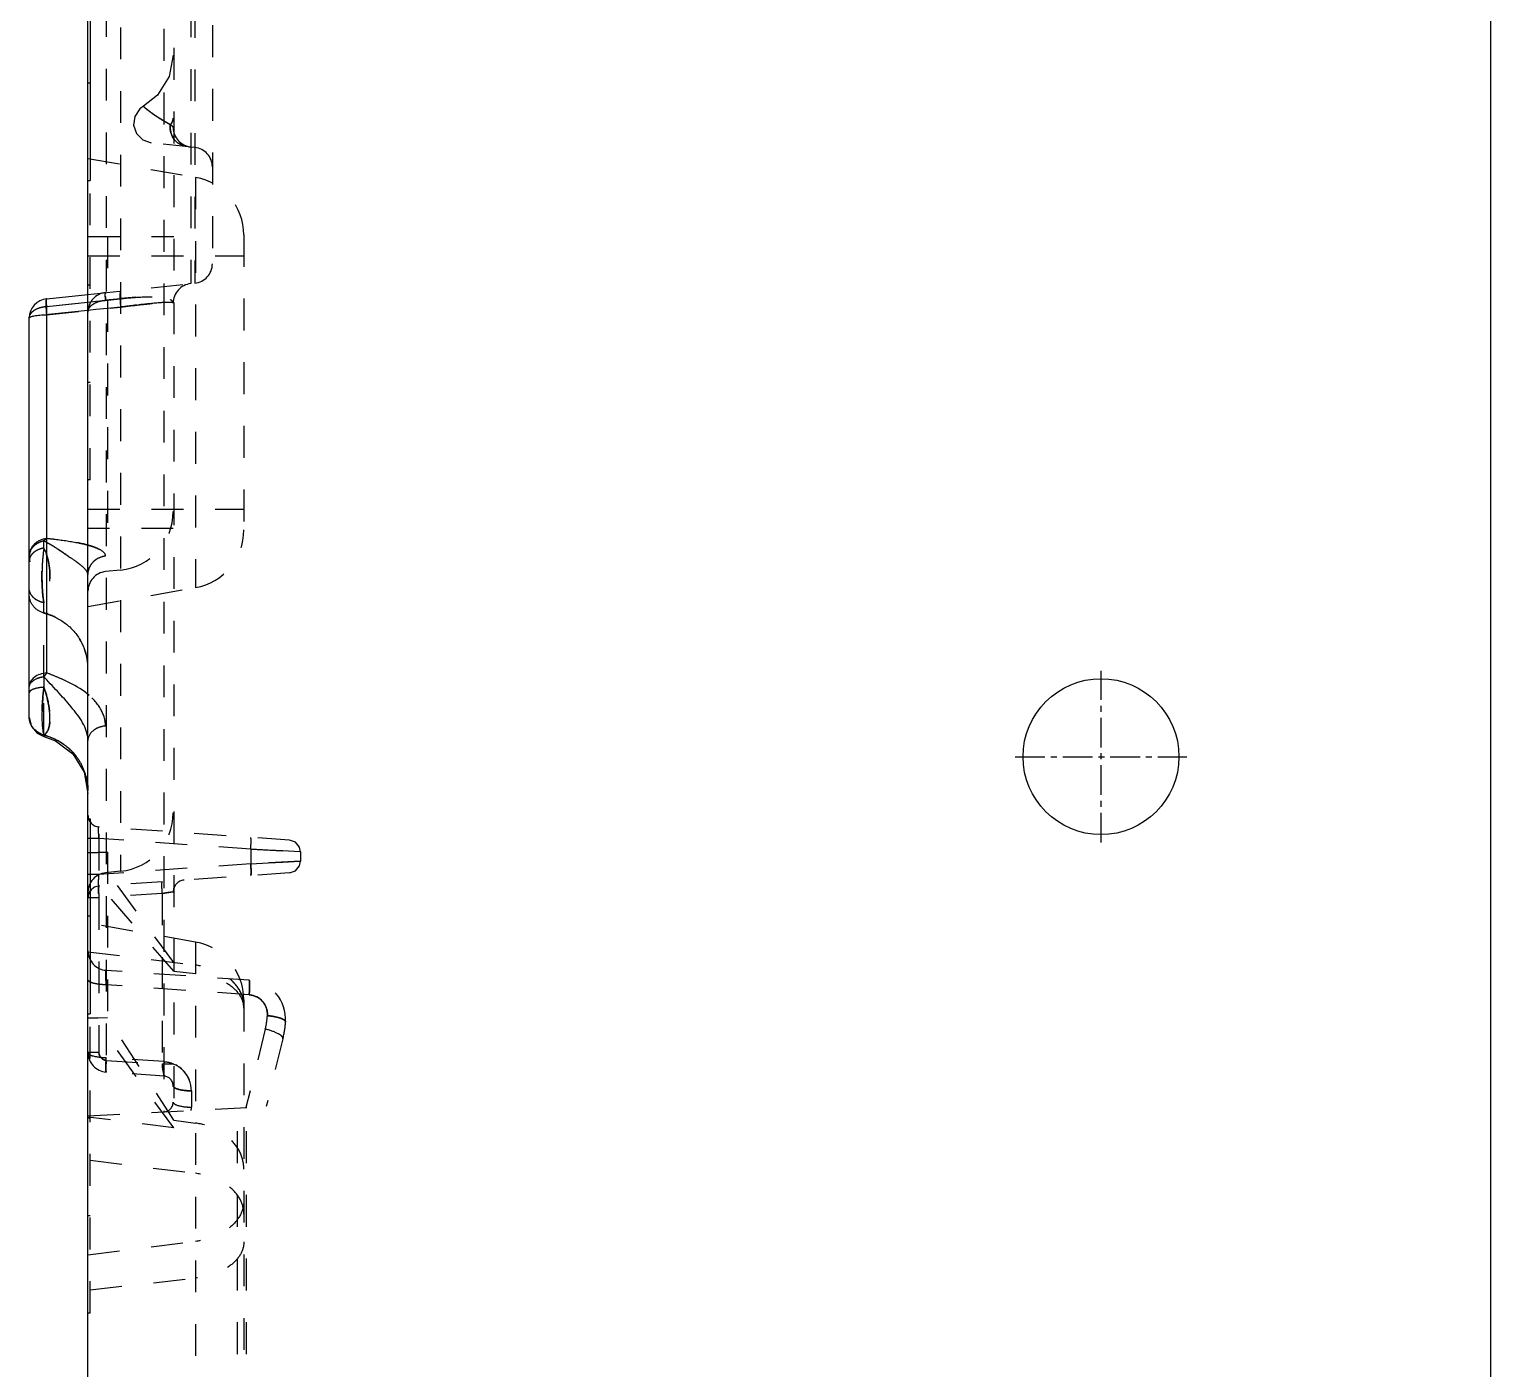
# Model space of a CAD drawing. Header units: millimetres. Extents: x -685 to 1888, y -6001 to 855.
# Drawn here: x 481.7 to 556.7, y -2842.4 to -2773.6 of the extents above; entities that cross this region are included whole.
import ezdxf

# ---------------------------------------------------------------- set-up
doc = ezdxf.new("R2010")
doc.units = ezdxf.units.MM
doc.header["$LTSCALE"] = 16.335
doc.linetypes.add('CENTER', pattern=[0.6, 0.375, -0.075, 0.075, -0.075])
doc.linetypes.add('HIDDEN', pattern=[0.2, 0.1, -0.1])
doc.layers.get('0').update_dxf_attribs({"linetype": 'CONTINUOUS'})
doc.layers.add('DEFAULT_2', color=8, linetype='HIDDEN')

msp = doc.modelspace()

# ---------------------------------------------------------------- linework, layer by layer
at = {"color": 7, "linetype": 'Continuous'}
for p, q in [((484.692, -2925.929), (484.692, -2575.929)), ((556.677, -2925.929), (556.677, -2575.929)), ((484.802, -2771.35), (484.802, -2781.35)), ((484.692, -2781.35), (484.802, -2781.35)), ((482.577, -2787.424), (484.692, -2787.201)), ((481.677, -2808.919), (481.677, -2788.423)), ((482.66, -2788.232), (482.577, -2788.241)), ((482.577, -2806.63), (482.577, -2788.241)), ((483.84, -2788.111), (482.66, -2788.232)), ((484.692, -2788.023), (483.84, -2788.111)), ((482.431, -2806.832), (482.431, -2807.364)), ((481.677, -2808.919), (481.785, -2809.373)), ((482.431, -2809.818), (482.431, -2809.883)), ((482.431, -2809.883), (482.431, -2809.892)), ((482.431, -2809.892), (483.033, -2810.119)), ((483.033, -2810.119), (483.911, -2810.787)), ((483.911, -2810.787), (484.49, -2811.725)), ((484.692, -2814.123), (484.802, -2814.123)), ((484.802, -2814.123), (484.802, -2824.123)), ((484.692, -2824.123), (484.802, -2824.123))]:
    msp.add_line(p, q, dxfattribs=at)
at = {"color": 1, "linetype": 'CENTER', "ltscale": 0.248791}
for p, q in [((536.677, -2815.329), (536.677, -2806.529)), ((532.277, -2810.929), (541.077, -2810.929))]:
    msp.add_line(p, q, dxfattribs=at)
at = {"color": 7, "linetype": 'Continuous'}
msp.add_lwpolyline([(481.785, -2809.373), (482.087, -2809.729), (482.431, -2809.892)], dxfattribs=at)
msp.add_circle((536.677, -2810.929), 4)
for centre, radius, start, end in [((482.682, -2788.423), 1.005, 96, 180), ((490.427, -2799.656), 10.744, 221.90662, 222.32447), ((483.654, -2807.553), 1.418, 139.41401, 142.63843), ((494.184, -2808.934), 11.855, 175.40521, 178.34727)]:
    msp.add_arc(centre, radius, start, end, dxfattribs=at)
for points, knots in [([(482.577, -2787.424), (482.57, -2787.424), (482.559, -2787.45), (482.548, -2787.523), (482.543, -2787.69), (482.553, -2787.938), (482.567, -2788.134), (482.577, -2788.241)], [0, 0, 0, 0, 0.025601, 0.081999, 0.290945, 0.609101, 1, 1, 1, 1]), ([(481.677, -2788.423), (481.677, -2788.392), (481.785, -2788.331), (481.96, -2788.293), (482.247, -2788.252), (482.46, -2788.243), (482.577, -2788.241)], [0, 0, 0, 0, 0.099851, 0.312626, 0.625265, 1, 1, 1, 1]), ([(482.577, -2806.63), (482.458, -2806.639), (482.229, -2806.685), (481.935, -2806.837), (481.729, -2807.058), (481.677, -2807.244), (481.677, -2807.331)], [0, 0, 0, 0, 0.289057, 0.555, 0.789427, 1, 1, 1, 1]), ([(481.677, -2807.331), (481.677, -2807.295), (481.723, -2807.108), (481.904, -2806.993), (482.041, -2806.935)], [0, 0, 0, 0, 0.197543, 1, 1, 1, 1]), ([(484.692, -2810.123), (484.692, -2809.838), (484.503, -2809.225), (483.906, -2808.452), (483.221, -2807.664), (482.722, -2807.153), (482.483, -2806.89)], [0, 0, 0, 0, 0.214421, 0.462289, 0.732788, 1, 1, 1, 1]), ([(484.76, -2807.794), (484.458, -2807.529), (483.741, -2807.094), (482.974, -2806.783), (482.577, -2806.63)], [0, 0, 0, 0, 0.485922, 1, 1, 1, 1]), ([(481.774, -2807.523), (481.759, -2807.533), (481.716, -2807.563), (481.677, -2807.612), (481.677, -2807.648)], [0, 0, 0, 0, 0.324449, 1, 1, 1, 1]), ([(482.431, -2807.364), (482.302, -2807.373), (482.079, -2807.405), (481.856, -2807.471), (481.774, -2807.523)], [0, 0, 0, 0, 0.568941, 1, 1, 1, 1]), ([(482.622, -2808.016), (482.609, -2807.959), (482.556, -2807.739), (482.489, -2807.522), (482.431, -2807.364)], [0, 0, 0, 0, 0.256139, 1, 1, 1, 1]), ([(482.334, -2808.593), (482.326, -2808.849), (482.325, -2809.2), (482.371, -2809.609), (482.406, -2809.761), (482.431, -2809.818)], [0, 0, 0, 0, 0.624234, 0.848642, 1, 1, 1, 1]), ([(482.731, -2809.163), (482.735, -2809.121), (482.746, -2808.936), (482.737, -2808.751), (482.723, -2808.61)], [0, 0, 0, 0, 0.229864, 1, 1, 1, 1]), ([(481.774, -2809.289), (481.758, -2809.256), (481.704, -2809.124), (481.677, -2808.981), (481.677, -2808.875)], [0, 0, 0, 0, 0.259098, 1, 1, 1, 1]), ([(482.431, -2809.818), (482.363, -2809.801), (482.094, -2809.702), (481.867, -2809.484), (481.774, -2809.289)], [0, 0, 0, 0, 0.244805, 1, 1, 1, 1]), ([(482.431, -2809.818), (482.517, -2809.776), (482.677, -2809.56), (482.717, -2809.313), (482.731, -2809.163)], [0, 0, 0, 0, 0.388412, 1, 1, 1, 1])]:
    msp.add_open_spline(points, degree=3, knots=knots, dxfattribs=at)
for points in [[(482.041, -2806.935), (482.165, -2806.883), (482.298, -2806.85), (482.431, -2806.832)], [(482.431, -2806.832), (482.46, -2806.784), (482.492, -2806.737), (482.527, -2806.692)], [(482.431, -2807.364), (482.405, -2807.57), (482.383, -2807.777), (482.367, -2807.985)], [(482.723, -2808.61), (482.703, -2808.41), (482.667, -2808.211), (482.622, -2808.016)]]:
    msp.add_open_spline(points, degree=3, dxfattribs=at)
at = {"layer": 'DEFAULT_2', "color": 8, "linetype": 'HIDDEN'}
for p, q in [((489.093, -2650.4), (489.093, -2829.976)), ((488.587, -2652.693), (488.587, -2829.165)), ((485.627, -2654.739), (485.627, -2827.119)), ((486.364, -2662.417), (486.364, -2816.812)), ((489.964, -2684.156), (489.964, -2786.647)), ((490.174, -2684.178), (490.174, -2786.625)), ((491.074, -2685.177), (491.074, -2785.626)), ((484.802, -2776.35), (484.692, -2776.35)), ((488.261, -2776.969), (487.537, -2777.542)), ((490.174, -2779.653), (487.934, -2779.417)), ((484.692, -2780.219), (490.213, -2781.192)), ((484.802, -2796.719), (484.802, -2781.35)), ((490.213, -2781.192), (490.213, -2802.245)), ((484.692, -2784.219), (489.093, -2784.219)), ((485.692, -2784.219), (485.692, -2799.219)), ((492.692, -2784.147), (492.692, -2799.291)), ((484.692, -2785.219), (492.692, -2785.219)), ((484.692, -2787.201), (490.174, -2786.625)), ((484.802, -2786.719), (484.692, -2786.719)), ((482.577, -2787.817), (486.364, -2787.423)), ((482.577, -2787.817), (483.841, -2787.685)), ((483.841, -2787.685), (484.692, -2787.597)), ((484.692, -2787.597), (484.861, -2787.579)), ((484.861, -2787.579), (485.103, -2787.554)), ((485.103, -2787.554), (485.692, -2787.493)), ((486.364, -2787.423), (485.592, -2787.503)), ((485.592, -2787.503), (485.692, -2787.493)), ((485.692, -2787.493), (486.364, -2787.423)), ((485.692, -2787.493), (486.364, -2787.423)), ((482.577, -2788.241), (482.577, -2787.816)), ((482.577, -2788.241), (486.364, -2787.852)), ((485.101, -2787.981), (484.692, -2788.023)), ((485.692, -2787.921), (485.101, -2787.981)), ((486.364, -2787.852), (485.692, -2787.921)), ((484.802, -2791.719), (484.692, -2791.719)), ((484.802, -2796.719), (484.692, -2796.719)), ((484.692, -2798.219), (492.692, -2798.219)), ((489.064, -2799.219), (484.692, -2799.219)), ((481.71, -2800.42), (481.677, -2800.659)), ((482.431, -2800.219), (482.431, -2799.845)), ((486.364, -2801.351), (485.592, -2801.432)), ((484.692, -2803.219), (490.213, -2802.245)), ((482.431, -2806.832), (482.431, -2803.028)), ((482.431, -2809.818), (482.431, -2807.331)), ((484.49, -2811.725), (484.692, -2812.811)), ((495.035, -2815.214), (485.253, -2814.53)), ((485.253, -2815.131), (484.692, -2815.131)), ((485.253, -2815.131), (485.253, -2816.974)), ((493.044, -2815.676), (485.253, -2815.131)), ((484.692, -2815.869), (485.692, -2815.831)), ((484.802, -2815.865), (484.692, -2815.869)), ((485.192, -2815.85), (484.802, -2815.865)), ((485.692, -2815.831), (485.192, -2815.85)), ((485.692, -2815.831), (485.692, -2825.326)), ((493.044, -2815.676), (493.044, -2816.429)), ((493.044, -2815.676), (495.596, -2815.815)), ((493.93, -2815.725), (493.044, -2815.676)), ((494.697, -2815.766), (493.93, -2815.725)), ((495.558, -2815.813), (494.697, -2815.766)), ((495.596, -2815.815), (495.558, -2815.813)), ((495.596, -2815.815), (495.596, -2816.29)), ((485.253, -2816.974), (484.692, -2816.974)), ((493.044, -2816.429), (485.253, -2816.974)), ((495.035, -2816.891), (485.253, -2817.575)), ((486.364, -2816.812), (485.592, -2816.893)), ((489.093, -2821.491), (485.692, -2816.841)), ((495.596, -2816.29), (493.044, -2816.429)), ((493.044, -2816.429), (493.93, -2816.381)), ((493.93, -2816.381), (494.697, -2816.339)), ((494.697, -2816.339), (495.558, -2816.292)), ((495.558, -2816.292), (495.596, -2816.29)), ((485.253, -2818.177), (484.692, -2818.177)), ((488.503, -2817.95), (485.253, -2818.177)), ((485.253, -2818.177), (485.253, -2826.116)), ((489.093, -2821.946), (485.692, -2818.005)), ((488.503, -2817.95), (489.064, -2817.871)), ((488.589, -2817.938), (488.503, -2817.95)), ((488.503, -2817.95), (488.503, -2826.718)), ((488.784, -2817.91), (488.589, -2817.938)), ((489.064, -2817.871), (488.784, -2817.91)), ((484.802, -2819.123), (484.692, -2819.123)), ((490.213, -2820.451), (484.692, -2819.477)), ((490.213, -2820.451), (490.213, -2847.676)), ((484.692, -2820.942), (490.213, -2821.63)), ((492.965, -2822.41), (485.627, -2821.897)), ((489.093, -2821.946), (490.213, -2822.064)), ((492.965, -2823.153), (485.627, -2822.64)), ((492.692, -2823.411), (492.692, -2844.72)), ((484.692, -2824.354), (485.192, -2824.335)), ((484.811, -2824.35), (484.692, -2824.354)), ((484.802, -2839.492), (484.802, -2824.123)), ((485.192, -2824.335), (484.811, -2824.35)), ((485.192, -2824.335), (485.692, -2824.317)), ((489.093, -2829.581), (485.693, -2824.32)), ((493.791, -2824.909), (492.796, -2828.944)), ((489.093, -2829.976), (485.692, -2825.326)), ((494.696, -2825.409), (493.839, -2828.89)), ((485.253, -2826.116), (484.692, -2826.116)), ((488.596, -2826.583), (485.627, -2826.375)), ((485.627, -2826.517), (488.503, -2826.718)), ((489.064, -2826.718), (488.503, -2826.718)), ((488.596, -2827.326), (485.627, -2827.119)), ((489.999, -2828.087), (489.999, -2828.922)), ((484.692, -2829.369), (493.839, -2828.89)), ((492.356, -2844.859), (492.356, -2828.967)), ((492.832, -2844.859), (492.832, -2828.942)), ((489.093, -2829.976), (484.692, -2829.427)), ((484.802, -2829.492), (484.692, -2829.492)), ((489.093, -2829.581), (490.213, -2829.739)), ((484.802, -2831.642), (490.213, -2832.317)), ((484.802, -2834.492), (484.692, -2834.492)), ((484.692, -2836.498), (490.213, -2835.81)), ((484.802, -2838.297), (490.213, -2837.697)), ((484.802, -2839.492), (484.692, -2839.492))]:
    msp.add_line(p, q, dxfattribs=at)
for points in [[(489.064, -2774.921), (488.856, -2776.021), (488.261, -2776.969)], [(487.534, -2777.544), (487.349, -2777.681), (487.093, -2778.06), (487.032, -2778.517), (487.179, -2778.947), (487.501, -2779.27), (487.93, -2779.417)], [(495.596, -2815.815), (495.548, -2815.578), (495.343, -2815.324), (495.035, -2815.214)], [(495.035, -2816.891), (495.343, -2816.781), (495.548, -2816.527), (495.596, -2816.29)], [(489.063, -2827.8), (489.064, -2827.815), (489.064, -2827.823)]]:
    msp.add_lwpolyline(points, dxfattribs=at)
for centre, radius, start, end in [((488.369, -2779.212), 0.901, 52.67755, 55.33194), ((489.903, -2778.639), 0.991, 173.20644, 217.58291), ((490.069, -2778.631), 1.005, 180, 264), ((490.069, -2780.652), 1.005, 360, 84), ((489.692, -2784.147), 3, 0, 80), ((490.069, -2785.626), 1.005, 276, 360), ((490.069, -2787.647), 1.005, 96, 180), ((485.697, -2788.106), 1.005, 96, 180), ((488.165, -2802.624), 15.308, 93.79073, 96.75637), ((493.416, -2841.6), 54.209, 96.57539, 97.4749), ((486.049, -2798.352), 3.015, 276, 360), ((489.692, -2799.291), 3, 280, 0), ((482.681, -2800.659), 1.004, 164.52508, 195.05659), ((480.684, -2801.116), 1.964, 23.089, 27.18181), ((482.109, -2800.882), 0.432, 172.46542, 179.92539), ((493.795, -2801.653), 11.465, 178.47657, 181.5758), ((479.074, -2801.659), 3.667, 355.88689, 5.63312), ((485.697, -2802.431), 1.005, 96, 180), ((481.96, -2812.548), 2.688, 37.91693, 39.46508), ((485.295, -2813.928), 0.603, 180, 266), ((486.049, -2813.814), 3.015, 276, 360), ((492.67, -2814.618), 7.435, 182.17524, 183.96189), ((485.697, -2817.893), 1.005, 96, 180), ((485.295, -2818.177), 0.603, 94, 180), ((489.667, -2817.871), 0.603, 94, 180), ((493.235, -2817.617), 8.002, 182.36626, 184.01237), ((489.692, -2823.405), 3, 0, 80), ((485.697, -2820.894), 1.005, 180, 266), ((495.092, -2822.035), 9.483, 181.3492, 181.814), ((498.374, -2821.927), 12.768, 181.83314, 183.20266), ((492.825, -2824.415), 2.01, 356.0413, 86), ((492.896, -2824.155), 1.005, 356.02951, 86.01147), ((489.888, -2823.947), 4.019, 346.15764, 356.04012), ((493.613, -2827.672), 3.459, 79.00994, 85.26855), ((489.817, -2824.207), 5.025, 346.15626, 356.0413), ((485.697, -2826.116), 1.005, 180, 266), ((490.672, -2826.568), 2.174, 183.96943, 185.84892), ((488.491, -2828.087), 1.508, 0.00161, 85.99838), ((488.561, -2827.827), 0.502, 360, 86), ((490.06, -2824.621), 3.466, 262.83408, 268.97864), ((488.561, -2828.663), 0.502, 273, 360), ((490.06, -2825.409), 3.514, 263.16555, 268.99321), ((488.49, -2828.922), 1.509, 353.57019, 359.99776)]:
    msp.add_arc(centre, radius, start, end, dxfattribs=at)
for points, knots in [([(488.915, -2778.495), (488.802, -2778.406), (488.591, -2778.303), (488.314, -2778.131), (488.09, -2777.981), (487.91, -2777.852), (487.78, -2777.753), (487.698, -2777.686), (487.633, -2777.633), (487.584, -2777.58), (487.557, -2777.567), (487.541, -2777.538), (487.538, -2777.542)], [0, 0, 0, 0, 0.257675, 0.416412, 0.581901, 0.740489, 0.811815, 0.874724, 0.927017, 0.966671, 0.991619, 1, 1, 1, 1]), ([(487.538, -2777.542), (487.538, -2777.545), (487.551, -2777.552), (487.565, -2777.571), (487.598, -2777.599), (487.66, -2777.654), (487.764, -2777.738), (487.909, -2777.85), (488.075, -2777.97), (488.309, -2778.129), (488.49, -2778.24), (488.611, -2778.309)], [0, 0, 0, 0, 0.006897, 0.026465, 0.058293, 0.101674, 0.216924, 0.359436, 0.518253, 0.683654, 1, 1, 1, 1]), ([(488.611, -2778.309), (488.636, -2778.323), (488.727, -2778.375), (488.819, -2778.427), (488.882, -2778.471)], [0, 0, 0, 0, 0.276205, 1, 1, 1, 1]), ([(489.766, -2779.61), (489.518, -2779.584), (489.02, -2779.301), (488.885, -2778.751), (488.915, -2778.495)], [0, 0, 0, 0, 0.492309, 1, 1, 1, 1]), ([(489.064, -2778.15), (489.064, -2778.179), (489.05, -2778.306), (488.98, -2778.421), (488.915, -2778.495)], [0, 0, 0, 0, 0.22492, 1, 1, 1, 1]), ([(489.064, -2778.631), (489.064, -2778.606), (489.014, -2778.546), (488.955, -2778.515), (488.915, -2778.495)], [0, 0, 0, 0, 0.361276, 1, 1, 1, 1]), ([(489.766, -2779.61), (489.641, -2779.596), (489.392, -2779.517), (489.196, -2779.344), (489.118, -2779.243)], [0, 0, 0, 0, 0.496208, 1, 1, 1, 1]), ([(482.577, -2788.241), (482.567, -2788.134), (482.553, -2787.939), (482.543, -2787.69), (482.548, -2787.523), (482.559, -2787.45), (482.57, -2787.424), (482.577, -2787.424)], [0, 0, 0, 0, 0.3908, 0.708887, 0.917955, 0.974385, 1, 1, 1, 1]), ([(482.577, -2787.817), (482.573, -2787.763), (482.569, -2787.67), (482.562, -2787.543), (482.569, -2787.476), (482.567, -2787.428), (482.576, -2787.424)], [0, 0, 0, 0, 0.410229, 0.722696, 0.921508, 1, 1, 1, 1]), ([(482.566, -2787.474), (482.567, -2787.462), (482.568, -2787.448), (482.572, -2787.424), (482.577, -2787.424)], [0, 0, 0, 0, 0.717323, 1, 1, 1, 1]), ([(484.692, -2788.106), (484.692, -2788.03), (484.749, -2787.864), (484.957, -2787.677), (485.248, -2787.549), (485.473, -2787.511), (485.592, -2787.503)], [0, 0, 0, 0, 0.193833, 0.422828, 0.695842, 1, 1, 1, 1]), ([(485.592, -2787.503), (485.588, -2787.448), (485.584, -2787.354), (485.577, -2787.222), (485.584, -2787.16), (485.582, -2787.108), (485.592, -2787.107)], [0, 0, 0, 0, 0.415879, 0.730589, 0.927421, 1, 1, 1, 1]), ([(485.581, -2787.289), (485.582, -2787.305), (485.584, -2787.376), (485.588, -2787.448), (485.592, -2787.503)], [0, 0, 0, 0, 0.219577, 1, 1, 1, 1]), ([(486.364, -2787.026), (486.357, -2787.026), (486.346, -2787.053), (486.339, -2787.096), (486.333, -2787.173), (486.331, -2787.322), (486.34, -2787.553), (486.355, -2787.747), (486.364, -2787.852)], [0, 0, 0, 0, 0.025287, 0.082127, 0.172322, 0.295242, 0.623577, 1, 1, 1, 1]), ([(486.364, -2787.026), (486.357, -2787.026), (486.346, -2787.053), (486.339, -2787.096), (486.333, -2787.173), (486.331, -2787.322), (486.34, -2787.553), (486.355, -2787.747), (486.364, -2787.852)], [0, 0, 0, 0, 0.025285, 0.082123, 0.172317, 0.295235, 0.623572, 1, 1, 1, 1]), ([(486.364, -2787.026), (486.353, -2787.027), (486.358, -2787.085), (486.349, -2787.15), (486.356, -2787.28), (486.36, -2787.371), (486.364, -2787.423)], [0, 0, 0, 0, 0.08256, 0.294943, 0.610488, 1, 1, 1, 1]), ([(486.354, -2787.214), (486.354, -2787.23), (486.356, -2787.299), (486.36, -2787.369), (486.364, -2787.423)], [0, 0, 0, 0, 0.22617, 1, 1, 1, 1]), ([(486.364, -2787.423), (486.76, -2787.376), (487.318, -2787.329), (488.009, -2787.322), (488.398, -2787.344), (488.693, -2787.388), (488.897, -2787.45), (489.03, -2787.531), (489.064, -2787.613), (489.064, -2787.647)], [0, 0, 0, 0, 0.424773, 0.597088, 0.735559, 0.839961, 0.913883, 0.963518, 1, 1, 1, 1]), ([(486.364, -2787.852), (486.716, -2787.805), (487.225, -2787.743), (487.868, -2787.676), (488.271, -2787.639), (488.59, -2787.617), (488.843, -2787.609), (488.966, -2787.615), (489.064, -2787.628), (489.064, -2787.647)], [0, 0, 0, 0, 0.391637, 0.565107, 0.715028, 0.835673, 0.924305, 0.979119, 1, 1, 1, 1]), ([(488.93, -2787.613), (488.715, -2787.603), (488.139, -2787.65), (487.567, -2787.706), (487.208, -2787.747)], [0, 0, 0, 0, 0.373123, 1, 1, 1, 1]), ([(489.064, -2787.647), (489.064, -2787.63), (489.049, -2787.549), (488.973, -2787.495), (488.916, -2787.467)], [0, 0, 0, 0, 0.209308, 1, 1, 1, 1]), ([(489.064, -2787.647), (489.064, -2787.63), (489.05, -2787.552), (488.979, -2787.5), (488.925, -2787.472)], [0, 0, 0, 0, 0.21143, 1, 1, 1, 1]), ([(489.064, -2787.647), (489.064, -2787.633), (489.001, -2787.616), (488.963, -2787.615), (488.93, -2787.613)], [0, 0, 0, 0, 0.286561, 1, 1, 1, 1]), ([(481.677, -2788.423), (481.677, -2788.347), (481.734, -2788.18), (481.941, -2787.992), (482.233, -2787.863), (482.458, -2787.824), (482.577, -2787.816)], [0, 0, 0, 0, 0.194459, 0.423644, 0.696391, 1, 1, 1, 1]), ([(481.677, -2800.659), (481.677, -2800.431), (481.874, -2799.951), (482.341, -2799.74), (482.577, -2799.717)], [0, 0, 0, 0, 0.49014, 1, 1, 1, 1]), ([(482.577, -2799.717), (482.564, -2799.724), (482.511, -2799.761), (482.463, -2799.806), (482.431, -2799.845)], [0, 0, 0, 0, 0.226328, 1, 1, 1, 1]), ([(485.592, -2800.622), (485.592, -2800.489), (485.344, -2800.311), (485.015, -2800.167), (484.458, -2799.992), (483.639, -2799.846), (482.944, -2799.759), (482.577, -2799.717)], [0, 0, 0, 0, 0.123379, 0.225348, 0.351289, 0.657066, 1, 1, 1, 1]), ([(482.577, -2799.717), (482.72, -2799.733), (483.271, -2799.799), (483.822, -2799.876), (484.225, -2799.958)], [0, 0, 0, 0, 0.259172, 1, 1, 1, 1]), ([(482.431, -2799.845), (482.229, -2799.888), (481.852, -2800.075), (481.677, -2800.473), (481.677, -2800.659)], [0, 0, 0, 0, 0.527145, 1, 1, 1, 1]), ([(482.431, -2800.219), (482.33, -2800.236), (482.136, -2800.296), (481.826, -2800.473), (481.677, -2800.725), (481.677, -2800.882)], [0, 0, 0, 0, 0.287267, 0.561368, 1, 1, 1, 1]), ([(482.431, -2800.219), (482.364, -2800.23), (482.119, -2800.294), (481.879, -2800.436), (481.774, -2800.591)], [0, 0, 0, 0, 0.266264, 1, 1, 1, 1]), ([(482.431, -2803.028), (482.351, -2802.577), (482.305, -2801.634), (482.356, -2800.693), (482.431, -2800.219)], [0, 0, 0, 0, 0.488077, 1, 1, 1, 1]), ([(482.431, -2800.219), (482.418, -2800.301), (482.366, -2800.676), (482.341, -2801.054), (482.334, -2801.348)], [0, 0, 0, 0, 0.221904, 1, 1, 1, 1]), ([(483.711, -2800.663), (483.499, -2800.515), (483.084, -2800.224), (482.647, -2799.968), (482.431, -2799.844)], [0, 0, 0, 0, 0.508646, 1, 1, 1, 1]), ([(482.431, -2799.845), (482.552, -2799.916), (482.804, -2800.053), (483.172, -2800.289), (483.531, -2800.541), (483.975, -2800.845), (484.396, -2801.127), (484.692, -2801.453), (484.692, -2801.598)], [0, 0, 0, 0, 0.145306, 0.297793, 0.451347, 0.600491, 0.849894, 1, 1, 1, 1]), ([(482.431, -2800.219), (482.533, -2800.42), (482.685, -2800.898), (482.77, -2801.658), (482.688, -2802.398), (482.536, -2802.851), (482.431, -2803.028)], [0, 0, 0, 0, 0.233725, 0.514215, 0.786209, 1, 1, 1, 1]), ([(482.723, -2801.3), (482.714, -2801.21), (482.669, -2800.885), (482.584, -2800.564), (482.49, -2800.346)], [0, 0, 0, 0, 0.274157, 1, 1, 1, 1]), ([(484.225, -2799.958), (484.273, -2799.968), (484.452, -2800.006), (484.631, -2800.05), (484.76, -2800.089)], [0, 0, 0, 0, 0.263954, 1, 1, 1, 1]), ([(484.76, -2800.089), (484.807, -2800.103), (484.974, -2800.155), (485.138, -2800.219), (485.251, -2800.276)], [0, 0, 0, 0, 0.277361, 1, 1, 1, 1]), ([(484.219, -2801.021), (484.18, -2800.992), (484.013, -2800.87), (483.841, -2800.753), (483.711, -2800.663)], [0, 0, 0, 0, 0.232539, 1, 1, 1, 1]), ([(484.563, -2801.323), (484.541, -2801.297), (484.436, -2801.186), (484.315, -2801.092), (484.219, -2801.021)], [0, 0, 0, 0, 0.218406, 1, 1, 1, 1]), ([(484.692, -2801.598), (484.692, -2801.363), (484.882, -2800.872), (485.354, -2800.646), (485.592, -2800.622)], [0, 0, 0, 0, 0.4961, 1, 1, 1, 1]), ([(484.692, -2801.598), (484.692, -2801.57), (484.698, -2801.45), (484.728, -2801.331), (484.761, -2801.246)], [0, 0, 0, 0, 0.239547, 1, 1, 1, 1]), ([(484.95, -2800.941), (484.992, -2800.895), (485.175, -2800.736), (485.413, -2800.64), (485.592, -2800.622)], [0, 0, 0, 0, 0.258269, 1, 1, 1, 1]), ([(482.334, -2801.968), (482.335, -2802.019), (482.342, -2802.211), (482.354, -2802.403), (482.367, -2802.545)], [0, 0, 0, 0, 0.260371, 1, 1, 1, 1]), ([(484.692, -2801.598), (484.692, -2801.577), (484.676, -2801.475), (484.615, -2801.385), (484.563, -2801.323)], [0, 0, 0, 0, 0.203074, 1, 1, 1, 1]), ([(482.431, -2803.028), (482.232, -2802.989), (481.866, -2802.833), (481.677, -2802.458), (481.677, -2802.287)], [0, 0, 0, 0, 0.541741, 1, 1, 1, 1]), ([(481.756, -2802.582), (481.743, -2802.558), (481.7, -2802.466), (481.677, -2802.362), (481.677, -2802.287)], [0, 0, 0, 0, 0.264232, 1, 1, 1, 1]), ([(482.431, -2803.554), (482.222, -2803.501), (481.83, -2803.256), (481.677, -2802.817), (481.677, -2802.605)], [0, 0, 0, 0, 0.503851, 1, 1, 1, 1]), ([(482.431, -2803.554), (482.222, -2803.501), (481.83, -2803.256), (481.677, -2802.817), (481.677, -2802.605)], [0, 0, 0, 0, 0.503853, 1, 1, 1, 1]), ([(482.431, -2803.028), (482.36, -2803.015), (482.099, -2802.938), (481.853, -2802.76), (481.756, -2802.582)], [0, 0, 0, 0, 0.261909, 1, 1, 1, 1]), ([(482.367, -2802.545), (482.371, -2802.589), (482.388, -2802.751), (482.41, -2802.912), (482.431, -2803.028)], [0, 0, 0, 0, 0.272613, 1, 1, 1, 1]), ([(484.692, -2806.398), (484.692, -2805.771), (484.346, -2804.771), (483.363, -2803.91), (482.747, -2803.633), (482.431, -2803.554)], [0, 0, 0, 0, 0.486625, 0.746747, 1, 1, 1, 1]), ([(482.431, -2803.554), (482.55, -2803.584), (483.03, -2803.74), (483.47, -2804.014), (483.752, -2804.272)], [0, 0, 0, 0, 0.243094, 1, 1, 1, 1]), ([(483.752, -2804.272), (484.054, -2804.546), (484.523, -2805.218), (484.692, -2806.015), (484.692, -2806.398)], [0, 0, 0, 0, 0.515611, 1, 1, 1, 1]), ([(482.431, -2806.832), (482.331, -2806.845), (482.209, -2806.87), (482.074, -2806.923), (482.042, -2806.936)], [0, 0, 0, 0, 0.765773, 1, 1, 1, 1]), ([(482.577, -2806.63), (482.564, -2806.645), (482.512, -2806.709), (482.464, -2806.778), (482.431, -2806.832)], [0, 0, 0, 0, 0.230719, 1, 1, 1, 1]), ([(485.592, -2809.339), (485.592, -2809.036), (485.369, -2808.389), (484.648, -2807.633), (483.67, -2807.065), (482.949, -2806.773), (482.577, -2806.63)], [0, 0, 0, 0, 0.213033, 0.454163, 0.720513, 1, 1, 1, 1]), ([(482.431, -2807.364), (482.247, -2807.378), (481.999, -2807.414), (481.745, -2807.527), (481.677, -2807.613), (481.677, -2807.648)], [0, 0, 0, 0, 0.658612, 0.872651, 1, 1, 1, 1]), ([(482.333, -2808.593), (482.338, -2808.44), (482.358, -2808.029), (482.399, -2807.62), (482.431, -2807.364)], [0, 0, 0, 0, 0.371238, 1, 1, 1, 1]), ([(482.431, -2807.364), (482.525, -2807.62), (482.639, -2808.032), (482.706, -2808.456), (482.721, -2808.61)], [0, 0, 0, 0, 0.63868, 1, 1, 1, 1]), ([(482.431, -2809.818), (482.222, -2809.766), (481.83, -2809.523), (481.677, -2809.086), (481.677, -2808.875)], [0, 0, 0, 0, 0.504749, 1, 1, 1, 1]), ([(482.431, -2809.824), (482.222, -2809.772), (481.83, -2809.527), (481.677, -2809.088), (481.677, -2808.876)], [0, 0, 0, 0, 0.50386, 1, 1, 1, 1]), ([(481.774, -2809.293), (481.758, -2809.259), (481.704, -2809.127), (481.677, -2808.982), (481.677, -2808.876)], [0, 0, 0, 0, 0.258969, 1, 1, 1, 1]), ([(482.734, -2809.163), (482.723, -2809.29), (482.677, -2809.533), (482.537, -2809.767), (482.431, -2809.818)], [0, 0, 0, 0, 0.519937, 1, 1, 1, 1]), ([(484.692, -2810.123), (484.692, -2809.928), (484.865, -2809.611), (485.245, -2809.405), (485.475, -2809.349), (485.592, -2809.339)], [0, 0, 0, 0, 0.456634, 0.727773, 1, 1, 1, 1]), ([(484.692, -2810.123), (484.692, -2809.928), (484.865, -2809.611), (485.245, -2809.405), (485.475, -2809.349), (485.592, -2809.339)], [0, 0, 0, 0, 0.456637, 0.727777, 1, 1, 1, 1]), ([(482.431, -2809.824), (482.747, -2809.904), (483.363, -2810.181), (484.346, -2811.042), (484.692, -2812.042), (484.692, -2812.669)], [0, 0, 0, 0, 0.253253, 0.513374, 1, 1, 1, 1]), ([(483.352, -2810.233), (483.28, -2810.186), (482.991, -2810.013), (482.674, -2809.886), (482.431, -2809.824)], [0, 0, 0, 0, 0.256005, 1, 1, 1, 1]), ([(484.532, -2811.736), (484.454, -2811.511), (484.315, -2811.22), (484.131, -2810.96), (484.081, -2810.896)], [0, 0, 0, 0, 0.746671, 1, 1, 1, 1]), ([(484.692, -2812.669), (484.692, -2812.593), (484.678, -2812.277), (484.609, -2811.964), (484.532, -2811.736)], [0, 0, 0, 0, 0.24053, 1, 1, 1, 1]), ([(485.253, -2815.131), (485.248, -2815.056), (485.24, -2814.916), (485.236, -2814.75), (485.237, -2814.643), (485.24, -2814.583), (485.243, -2814.554), (485.248, -2814.53), (485.253, -2814.53)], [0, 0, 0, 0, 0.377271, 0.695599, 0.820266, 0.915382, 0.97626, 1, 1, 1, 1]), ([(493.044, -2815.676), (493.049, -2815.602), (493.057, -2815.461), (493.062, -2815.293), (493.061, -2815.184), (493.058, -2815.126), (493.053, -2815.096), (493.049, -2815.075), (493.044, -2815.075)], [0, 0, 0, 0, 0.368051, 0.702672, 0.828531, 0.920377, 0.977344, 1, 1, 1, 1]), ([(485.253, -2817.575), (485.248, -2817.576), (485.243, -2817.551), (485.24, -2817.522), (485.237, -2817.462), (485.236, -2817.356), (485.24, -2817.189), (485.248, -2817.05), (485.253, -2816.974)], [0, 0, 0, 0, 0.023731, 0.084574, 0.179641, 0.304261, 0.622564, 1, 1, 1, 1]), ([(493.044, -2817.031), (493.049, -2817.03), (493.053, -2817.009), (493.058, -2816.98), (493.061, -2816.922), (493.062, -2816.812), (493.057, -2816.644), (493.049, -2816.503), (493.044, -2816.429)], [0, 0, 0, 0, 0.022658, 0.079627, 0.171475, 0.297334, 0.631953, 1, 1, 1, 1]), ([(493.044, -2816.429), (493.049, -2816.503), (493.057, -2816.644), (493.062, -2816.812), (493.061, -2816.922), (493.058, -2816.98), (493.053, -2817.009), (493.049, -2817.03), (493.044, -2817.031)], [0, 0, 0, 0, 0.368056, 0.702679, 0.828538, 0.920382, 0.977347, 1, 1, 1, 1]), ([(485.24, -2817.947), (485.239, -2817.913), (485.236, -2817.804), (485.233, -2817.695), (485.24, -2817.622)], [0, 0, 0, 0, 0.319105, 1, 1, 1, 1]), ([(485.253, -2817.575), (485.248, -2817.576), (485.243, -2817.597), (485.239, -2817.627), (485.236, -2817.685), (485.235, -2817.792), (485.24, -2817.959), (485.248, -2818.1), (485.253, -2818.177)], [0, 0, 0, 0, 0.023377, 0.08122, 0.17371, 0.297422, 0.619735, 1, 1, 1, 1]), ([(485.24, -2817.525), (485.242, -2817.538), (485.243, -2817.551), (485.248, -2817.576), (485.253, -2817.575)], [0, 0, 0, 0, 0.719897, 1, 1, 1, 1]), ([(485.24, -2817.622), (485.241, -2817.61), (485.243, -2817.597), (485.248, -2817.576), (485.253, -2817.575)], [0, 0, 0, 0, 0.712172, 1, 1, 1, 1]), ([(488.503, -2817.95), (488.498, -2817.876), (488.49, -2817.735), (488.485, -2817.567), (488.486, -2817.457), (488.489, -2817.399), (488.494, -2817.37), (488.498, -2817.348), (488.503, -2817.348)], [0, 0, 0, 0, 0.36812, 0.702778, 0.828629, 0.92045, 0.977381, 1, 1, 1, 1]), ([(488.49, -2817.397), (488.491, -2817.385), (488.494, -2817.371), (488.498, -2817.348), (488.503, -2817.348)], [0, 0, 0, 0, 0.717052, 1, 1, 1, 1]), ([(485.627, -2822.64), (485.621, -2822.541), (485.613, -2822.365), (485.609, -2822.157), (485.61, -2822.028), (485.612, -2821.958), (485.617, -2821.924), (485.621, -2821.896), (485.627, -2821.897)], [0, 0, 0, 0, 0.396234, 0.712625, 0.832396, 0.922079, 0.978508, 1, 1, 1, 1]), ([(485.611, -2821.995), (485.611, -2822.013), (485.608, -2822.1), (485.61, -2822.188), (485.611, -2822.258)], [0, 0, 0, 0, 0.198516, 1, 1, 1, 1]), ([(485.611, -2821.995), (485.611, -2822.013), (485.608, -2822.1), (485.61, -2822.188), (485.611, -2822.258)], [0, 0, 0, 0, 0.198554, 1, 1, 1, 1]), ([(485.627, -2821.897), (485.618, -2821.896), (485.617, -2821.948), (485.612, -2821.971), (485.611, -2821.995)], [0, 0, 0, 0, 0.26896, 1, 1, 1, 1]), ([(492.692, -2823.719), (492.692, -2823.47), (492.552, -2822.94), (491.994, -2822.293), (491.183, -2821.83), (490.547, -2821.672), (490.213, -2821.63)], [0, 0, 0, 0, 0.213008, 0.447646, 0.712014, 1, 1, 1, 1]), ([(492.692, -2823.835), (492.692, -2823.621), (492.54, -2823.153), (491.974, -2822.615), (491.17, -2822.23), (490.545, -2822.099), (490.213, -2822.064)], [0, 0, 0, 0, 0.194979, 0.42339, 0.695158, 1, 1, 1, 1]), ([(485.627, -2822.64), (485.404, -2822.636), (485.098, -2822.606), (484.791, -2822.506), (484.692, -2822.419), (484.692, -2822.38)], [0, 0, 0, 0, 0.667539, 0.885207, 1, 1, 1, 1]), ([(484.764, -2822.475), (484.753, -2822.468), (484.722, -2822.445), (484.692, -2822.408), (484.692, -2822.38)], [0, 0, 0, 0, 0.325368, 1, 1, 1, 1]), ([(484.764, -2822.475), (484.753, -2822.468), (484.722, -2822.445), (484.692, -2822.408), (484.692, -2822.38)], [0, 0, 0, 0, 0.325364, 1, 1, 1, 1]), ([(485.627, -2822.64), (485.465, -2822.637), (485.184, -2822.612), (484.901, -2822.551), (484.794, -2822.493)], [0, 0, 0, 0, 0.570558, 1, 1, 1, 1]), ([(492.511, -2822.994), (492.481, -2822.935), (492.341, -2822.697), (492.15, -2822.491), (491.99, -2822.356)], [0, 0, 0, 0, 0.239843, 1, 1, 1, 1]), ([(492.692, -2823.719), (492.692, -2823.533), (492.643, -2823.28), (492.54, -2823.051), (492.511, -2822.994)], [0, 0, 0, 0, 0.742559, 1, 1, 1, 1]), ([(492.965, -2822.41), (492.971, -2822.41), (492.975, -2822.437), (492.98, -2822.472), (492.983, -2822.543), (492.984, -2822.676), (492.979, -2822.884), (492.971, -2823.059), (492.965, -2823.153)], [0, 0, 0, 0, 0.022087, 0.078599, 0.169286, 0.292612, 0.620626, 1, 1, 1, 1]), ([(492.981, -2822.506), (492.98, -2822.483), (492.975, -2822.459), (492.974, -2822.411), (492.965, -2822.41)], [0, 0, 0, 0, 0.727864, 1, 1, 1, 1]), ([(492.982, -2822.763), (492.981, -2822.794), (492.977, -2822.924), (492.971, -2823.054), (492.965, -2823.153)], [0, 0, 0, 0, 0.236409, 1, 1, 1, 1]), ([(492.965, -2823.153), (492.971, -2823.056), (492.977, -2822.928), (492.981, -2822.8), (492.981, -2822.77)], [0, 0, 0, 0, 0.762974, 1, 1, 1, 1]), ([(492.981, -2822.77), (492.982, -2822.743), (492.984, -2822.655), (492.984, -2822.568), (492.981, -2822.506)], [0, 0, 0, 0, 0.300931, 1, 1, 1, 1]), ([(493.898, -2824.225), (493.912, -2824.03), (493.847, -2823.753), (493.692, -2823.54), (493.648, -2823.489)], [0, 0, 0, 0, 0.745242, 1, 1, 1, 1]), ([(493.649, -2823.49), (493.693, -2823.54), (493.847, -2823.754), (493.912, -2824.03), (493.898, -2824.225)], [0, 0, 0, 0, 0.25478, 1, 1, 1, 1]), ([(494.83, -2824.554), (494.833, -2824.515), (494.738, -2824.418), (494.433, -2824.295), (494.124, -2824.244), (493.898, -2824.225)], [0, 0, 0, 0, 0.115438, 0.333794, 1, 1, 1, 1]), ([(493.898, -2824.225), (494.124, -2824.244), (494.433, -2824.295), (494.738, -2824.418), (494.833, -2824.515), (494.83, -2824.554)], [0, 0, 0, 0, 0.666204, 0.884562, 1, 1, 1, 1]), ([(494.83, -2824.554), (494.833, -2824.515), (494.742, -2824.42), (494.644, -2824.381), (494.577, -2824.357)], [0, 0, 0, 0, 0.348609, 1, 1, 1, 1]), ([(494.696, -2825.409), (494.707, -2825.368), (494.626, -2825.249), (494.327, -2825.075), (494.021, -2824.966), (493.791, -2824.909)], [0, 0, 0, 0, 0.118951, 0.336352, 1, 1, 1, 1]), ([(494.64, -2825.287), (494.651, -2825.298), (494.68, -2825.331), (494.704, -2825.38), (494.696, -2825.409)], [0, 0, 0, 0, 0.328546, 1, 1, 1, 1]), ([(484.692, -2826.116), (484.692, -2826.155), (484.79, -2826.245), (485.101, -2826.339), (485.404, -2826.371), (485.627, -2826.375)], [0, 0, 0, 0, 0.11771, 0.332996, 1, 1, 1, 1]), ([(484.762, -2826.211), (484.751, -2826.204), (484.719, -2826.181), (484.692, -2826.143), (484.692, -2826.116)], [0, 0, 0, 0, 0.316817, 1, 1, 1, 1]), ([(485.627, -2826.517), (485.53, -2826.51), (485.338, -2826.412), (485.253, -2826.214), (485.253, -2826.116)], [0, 0, 0, 0, 0.499706, 1, 1, 1, 1]), ([(485.627, -2827.119), (485.621, -2827.118), (485.617, -2827.093), (485.612, -2827.058), (485.609, -2826.99), (485.608, -2826.861), (485.613, -2826.652), (485.621, -2826.474), (485.627, -2826.375)], [0, 0, 0, 0, 0.02147, 0.075864, 0.163491, 0.282541, 0.602177, 1, 1, 1, 1]), ([(485.627, -2826.517), (485.622, -2826.587), (485.614, -2826.724), (485.609, -2826.888), (485.61, -2827), (485.613, -2827.062), (485.618, -2827.094), (485.622, -2827.118), (485.627, -2827.119)], [0, 0, 0, 0, 0.34889, 0.680401, 0.811567, 0.910885, 0.97449, 1, 1, 1, 1]), ([(485.627, -2827.119), (485.622, -2827.118), (485.618, -2827.094), (485.613, -2827.062), (485.61, -2827), (485.609, -2826.888), (485.614, -2826.724), (485.622, -2826.587), (485.627, -2826.517)], [0, 0, 0, 0, 0.02551, 0.089114, 0.188432, 0.319598, 0.651108, 1, 1, 1, 1]), ([(488.503, -2826.718), (488.508, -2826.793), (488.528, -2826.934), (488.558, -2827.102), (488.578, -2827.21), (488.591, -2827.273), (488.595, -2827.299), (488.6, -2827.326), (488.596, -2827.326)], [0, 0, 0, 0, 0.367797, 0.691895, 0.820784, 0.918728, 0.979776, 1, 1, 1, 1]), ([(488.596, -2826.583), (488.591, -2826.682), (488.583, -2826.862), (488.577, -2827.073), (488.579, -2827.204), (488.582, -2827.27), (488.587, -2827.302), (488.591, -2827.326), (488.596, -2827.326)], [0, 0, 0, 0, 0.397491, 0.726558, 0.844962, 0.929268, 0.980264, 1, 1, 1, 1]), ([(488.596, -2827.326), (488.606, -2827.327), (488.586, -2827.266), (488.583, -2827.213), (488.553, -2827.086), (488.538, -2827.001), (488.53, -2826.951)], [0, 0, 0, 0, 0.074968, 0.28788, 0.60725, 1, 1, 1, 1]), ([(488.58, -2827.227), (488.581, -2827.252), (488.586, -2827.276), (488.587, -2827.326), (488.596, -2827.326)], [0, 0, 0, 0, 0.735005, 1, 1, 1, 1]), ([(489.999, -2828.087), (489.775, -2828.083), (489.47, -2828.053), (489.163, -2827.954), (489.064, -2827.866), (489.064, -2827.827)], [0, 0, 0, 0, 0.667536, 0.885204, 1, 1, 1, 1]), ([(489.064, -2827.827), (489.064, -2827.853), (489.111, -2827.915), (489.298, -2828.009), (489.486, -2828.043), (489.628, -2828.06)], [0, 0, 0, 0, 0.122179, 0.325642, 1, 1, 1, 1]), ([(489.064, -2828.663), (489.064, -2828.701), (489.162, -2828.789), (489.469, -2828.889), (489.775, -2828.918), (489.999, -2828.922)], [0, 0, 0, 0, 0.1141, 0.330902, 1, 1, 1, 1]), ([(492.692, -2832.104), (492.692, -2831.824), (492.559, -2831.24), (492.01, -2830.504), (491.195, -2829.97), (490.549, -2829.787), (490.213, -2829.739)], [0, 0, 0, 0, 0.226533, 0.466395, 0.72535, 1, 1, 1, 1]), ([(492.692, -2834.406), (492.692, -2834.157), (492.552, -2833.627), (491.994, -2832.98), (491.183, -2832.517), (490.547, -2832.359), (490.213, -2832.317)], [0, 0, 0, 0, 0.213008, 0.447646, 0.712014, 1, 1, 1, 1]), ([(492.692, -2833.721), (492.692, -2833.97), (492.552, -2834.5), (491.994, -2835.146), (491.183, -2835.61), (490.547, -2835.768), (490.213, -2835.81)], [0, 0, 0, 0, 0.213008, 0.447646, 0.712014, 1, 1, 1, 1]), ([(492.692, -2835.838), (492.692, -2836.062), (492.544, -2836.547), (491.98, -2837.116), (491.173, -2837.522), (490.546, -2837.66), (490.213, -2837.697)], [0, 0, 0, 0, 0.200223, 0.430357, 0.699955, 1, 1, 1, 1])]:
    msp.add_open_spline(points, degree=3, knots=knots, dxfattribs=at)
for points in [[(488.915, -2778.495), (488.946, -2778.46), (488.974, -2778.423), (488.997, -2778.383)], [(488.997, -2778.383), (489.018, -2778.346), (489.035, -2778.307), (489.047, -2778.267)], [(489.047, -2778.267), (489.058, -2778.229), (489.064, -2778.189), (489.064, -2778.15)], [(489.047, -2778.589), (489.056, -2778.601), (489.064, -2778.616), (489.064, -2778.631)], [(485.241, -2787.566), (485.354, -2787.531), (485.473, -2787.511), (485.592, -2787.503)], [(482.527, -2799.752), (482.543, -2799.739), (482.559, -2799.727), (482.577, -2799.717)], [(482.041, -2800.012), (482.158, -2799.932), (482.293, -2799.874), (482.431, -2799.844)], [(482.431, -2799.844), (482.46, -2799.811), (482.492, -2799.779), (482.527, -2799.752)], [(481.725, -2800.677), (481.703, -2800.724), (481.687, -2800.774), (481.681, -2800.826)], [(481.774, -2800.591), (481.755, -2800.618), (481.739, -2800.647), (481.725, -2800.677)], [(484.761, -2801.246), (484.805, -2801.135), (484.869, -2801.029), (484.95, -2800.941)], [(482.431, -2806.832), (482.448, -2806.852), (482.466, -2806.871), (482.483, -2806.89)], [(484.036, -2810.839), (483.842, -2810.604), (483.607, -2810.4), (483.352, -2810.233)], [(492.965, -2823.153), (493.093, -2823.162), (493.221, -2823.197), (493.337, -2823.253)], [(493.648, -2823.489), (493.48, -2823.3), (493.219, -2823.171), (492.965, -2823.153)], [(493.337, -2823.253), (493.454, -2823.31), (493.562, -2823.392), (493.649, -2823.49)], [(485.253, -2826.116), (485.253, -2826.182), (485.273, -2826.25), (485.306, -2826.308)], [(485.306, -2826.308), (485.339, -2826.364), (485.385, -2826.414), (485.44, -2826.451)], [(485.44, -2826.451), (485.495, -2826.488), (485.561, -2826.512), (485.627, -2826.517)], [(488.596, -2826.583), (488.757, -2826.594), (488.918, -2826.632), (489.067, -2826.694)], [(489.067, -2826.694), (489.264, -2826.775), (489.447, -2826.902), (489.592, -2827.058)], [(488.53, -2826.951), (488.522, -2826.898), (488.514, -2826.843), (488.509, -2826.789)], [(489.592, -2827.058), (489.719, -2827.193), (489.821, -2827.354), (489.89, -2827.525)]]:
    msp.add_open_spline(points, degree=3, dxfattribs=at)

doc.saveas('drawing.dxf')
